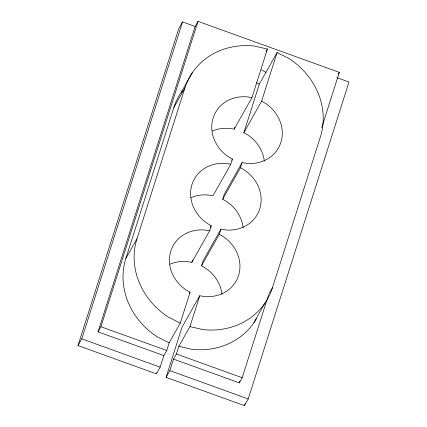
<?xml version="1.0" encoding="UTF-8"?>
<svg xmlns="http://www.w3.org/2000/svg" width="427" height="427" viewBox="0 0 427 427"><rect width="100%" height="100%" fill="white"/><g stroke="black" fill="none" stroke-linecap="round" stroke-linejoin="round"><path stroke-width="0.64" d="M169.167 342.801L156.96 336.684A72.259 64.947 29.4 0 1 125.837 258.532L173.821 107.62L184.928 87.909A72.259 64.947 29.4 0 1 254.22 46.015L267.403 49.062L251.957 97.644L247.799 96.945A36.13 32.473 29.4 0 0 213.153 117.889A36.13 32.473 29.4 0 0 228.717 156.965L232.416 159.1L230.788 164.224L226.63 163.525A36.13 32.473 29.4 0 0 191.985 184.469A36.13 32.473 29.4 0 0 207.549 223.545L211.248 225.68L209.62 230.804L205.462 230.105A36.13 32.473 29.4 0 0 170.816 251.049A36.13 32.473 29.4 0 0 186.375 290.125L190.079 292.26L180.274 323.09L169.167 342.801L166.722 350.487L163.835 355.611L160.168 367.151L156.389 373.855L78.002 345.555L178.769 28.636L182.542 21.932L195.123 26.474L198.011 21.35L339.305 72.36L321.744 127.598M78.002 345.555L81.781 338.851L182.542 21.932M163.835 355.611L98.029 331.854L195.123 26.474M98.029 331.854L100.916 326.73L198.011 21.35M125.837 258.532L136.944 238.821L184.928 87.909M156.389 373.855L156.794 372.59M169.951 264.201A36.13 32.473 29.4 0 1 187.688 261.639L191.846 262.343L192.572 260.064M212.288 131.041A36.13 32.473 29.4 0 1 230.03 128.484L234.183 129.184L234.791 127.278M337.015 77.703L348.998 82.032L248.231 398.946L244.457 405.65L166.071 377.351L181.982 327.296L199.756 295.756L203.909 296.455A36.13 32.473 29.4 0 0 238.56 275.511A36.13 32.473 29.4 0 0 222.995 236.435L219.297 234.3L220.924 229.176L225.077 229.875A36.13 32.473 29.4 0 0 259.728 208.931A36.13 32.473 29.4 0 0 244.164 169.855L240.465 167.72L242.093 162.596L246.246 163.295A36.13 32.473 29.4 0 0 280.897 142.351A36.13 32.473 29.4 0 0 265.332 103.275L261.634 101.14L277.08 52.558L289.287 58.675A72.259 64.947 29.4 0 1 320.41 136.827L272.431 287.739L269.159 293.536M221.987 294.224A36.13 32.473 29.4 0 0 205.222 267.969L201.523 265.84L203.151 260.716L220.924 229.176M243.155 227.65A36.13 32.473 29.4 0 0 226.39 201.395L222.691 199.26L224.319 194.136L242.093 162.596M264.324 161.07A36.13 32.473 29.4 0 0 247.564 134.815L243.86 132.68L259.306 84.098L277.08 52.558M166.071 377.351L169.845 370.647L173.517 359.107L176.404 353.983L178.844 346.297L189.951 326.58L199.756 295.756M173.517 359.107L239.323 382.864L239.926 380.959M239.323 382.864L242.21 377.74L268.652 294.571M244.457 405.65L245.061 403.745M181.24 92.371L192.347 72.659M266.096 51.384L267.403 49.062M234.183 129.184L251.957 97.644M243.86 132.68L261.634 101.14M231.77 160.248L232.416 159.1M230.788 164.224L213.014 195.763L208.862 195.064A36.13 32.473 29.4 0 0 191.12 197.621M222.691 199.26L240.465 167.72M210.276 227.404L211.248 225.68M191.846 262.343L209.62 230.804M201.523 265.84L219.297 234.3M189.433 293.408L190.079 292.26M338.339 74.074L339.305 72.36M253.9 322.7L265.007 302.989M189.951 326.58L203.135 329.633A72.259 64.947 29.4 0 0 272.431 287.739M178.844 346.297L192.027 349.345A72.259 64.947 29.4 0 0 256.643 318.264M100.916 326.73L166.722 350.487M176.404 353.983L242.21 377.74M81.781 338.851L160.168 367.151M169.845 370.647L248.231 398.946M261.319 69.937L265.973 72.27M256.515 82.699L259.306 84.098M180.274 323.09L168.067 316.973A72.259 64.947 29.4 0 1 136.944 238.821M173.821 107.62A72.259 64.947 29.4 0 1 182.366 90.78"/></g></svg>
